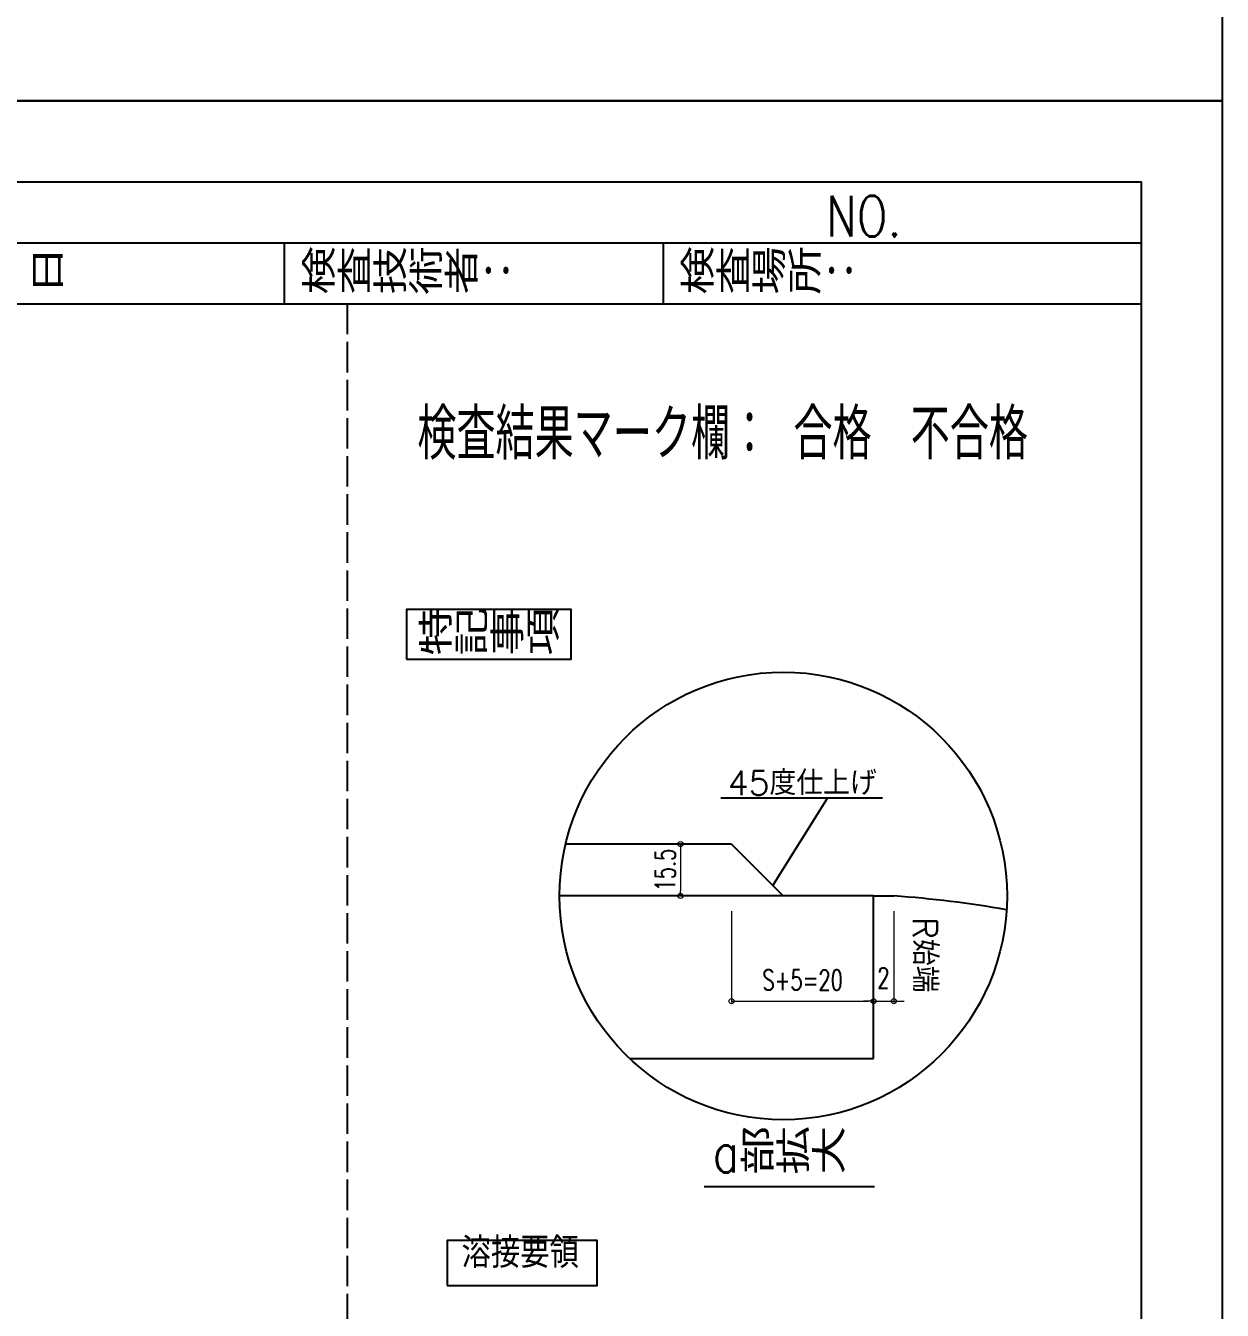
# Model space of a CAD drawing. Header units: millimetres. Extents: x -4568 to 36914, y -114 to 17788.
# Drawn here: x 13377 to 14556, y 11845 to 13110 of the extents above; entities that cross this region are included whole.
import ezdxf
from ezdxf.enums import TextEntityAlignment as Align

# ---------------------------------------------------------------- set-up
doc = ezdxf.new("R2010")
doc.units = ezdxf.units.MM
doc.header["$LTSCALE"] = 5
doc.linetypes.add('DASHED', pattern=[7.5, 6, -1.5])
doc.layers.get('0').update_dxf_attribs({"color": 255})
doc.layers.get('DEFPOINTS').update_dxf_attribs({"color": 255})
for name, color, linetype in [('LAYER6', 7, 'Continuous'), ('寸法', 4, 'Continuous'), ('溶接', 241, 'Continuous'), ('金物', 142, 'Continuous')]:
    doc.layers.add(name, color=color, linetype=linetype)
doc.styles.add('DLSTANDARD1', font='monotxt.shx', dxfattribs={"width": 0.6, "bigfont": 'extfont'})
doc.styles.add('KANJI', font='simplex.shx', dxfattribs={"width": 0.7, "bigfont": 'extfont2.shx'})
doc.styles.get("Standard").update_dxf_attribs({"font": 'simplex.shx', "width": 0.7, "height": 2.5, "bigfont": '@extfont2.shx'})
doc.styles.add('SUNPOU', font='simplex.shx', dxfattribs={"width": 0.7, "bigfont": 'extfont2.shx'})
doc.dimstyles.new('一般寸法-小さめ', dxfattribs={"dimscale": 10, "dimtxt": 2, "dimasz": 0.5, "dimexe": 0.125, "dimexo": 1.5, "dimgap": 0.5, "dimtad": 1, "dimtxsty": 'KANJI', "dimblk": 'ORIGIN', "dimcen": 0, "dimclrd": 256, "dimclre": 256, "dimclrt": 256, "dimadec": 0, "dimazin": 0, "dimtfac": 1, "dimtmove": 2, "dimatfit": 2, "dimfxl": 0, "dimtolj": 2, "dimlwd": 5, "dimlwe": 5, "dimarcsym": 0})

# ---------------------------------------------------------------- blocks, each defined once
blk = doc.blocks.new('_Origin')
at = {"color": 0, "linetype": 'ByBlock', "lineweight": -2}
blk.add_line((0, 0), (-1, 0), dxfattribs=at)
blk.add_circle((0, 0), 0.5, dxfattribs=at)
blk = doc.blocks.new('*D1161')
at = {"layer": 'DEFPOINTS', "color": 0, "ltscale": 4, "transparency": 16777216}
for p in [(14072.5, 12253.3), (14212.5, 12253.3), (14212.5, 12149.6)]:
    blk.add_point(p, dxfattribs=at)
at = {"layer": '寸法', "lineweight": 5, "ltscale": 4, "transparency": 16777216}
for p, q in [((14072.5, 12238.3), (14072.5, 12148.3)), ((14212.5, 12238.3), (14212.5, 12148.3)), ((14077.5, 12149.6), (14207.5, 12149.6))]:
    blk.add_line(p, q, dxfattribs=at)
at = {"layer": '寸法', "lineweight": 5, "ltscale": 4, "transparency": 16777216, "xscale": 5, "yscale": 5, "zscale": 5, "rotation": 180}
blk.add_blockref('_Origin', (14072.5, 12149.6), dxfattribs=at)
at = {"layer": '寸法', "lineweight": 5, "ltscale": 4, "transparency": 16777216, "xscale": 5, "yscale": 5, "zscale": 5}
blk.add_blockref('_Origin', (14212.5, 12149.6), dxfattribs=at)
at = {"layer": '寸法', "ltscale": 4, "transparency": 16777216, "insert": (14142.5, 12170.4), "char_height": 20, "attachment_point": 5, "style": 'KANJI'}
blk.add_mtext('\\A2;S+5=20', dxfattribs=at)
blk = doc.blocks.new('*D1162')
at = {"layer": 'DEFPOINTS', "color": 0, "ltscale": 4, "transparency": 16777216}
for p in [(14212.5, 12253.3), (14232.5, 12253.3), (14232.5, 12149.6)]:
    blk.add_point(p, dxfattribs=at)
at = {"layer": '寸法', "lineweight": 5, "ltscale": 4, "transparency": 16777216}
for p, q in [((14212.5, 12238.3), (14212.5, 12148.3)), ((14232.5, 12238.3), (14232.5, 12148.3)), ((14207.5, 12149.6), (14202.5, 12149.6)), ((14212.5, 12149.6), (14232.5, 12149.6)), ((14237.5, 12149.6), (14242.5, 12149.6))]:
    blk.add_line(p, q, dxfattribs=at)
at = {"layer": '寸法', "lineweight": 5, "ltscale": 4, "transparency": 16777216, "xscale": 5, "yscale": 5, "zscale": 5}
blk.add_blockref('_Origin', (14212.5, 12149.6), dxfattribs=at)
at = {"layer": '寸法', "lineweight": 5, "ltscale": 4, "transparency": 16777216, "xscale": 5, "yscale": 5, "zscale": 5, "rotation": 180}
blk.add_blockref('_Origin', (14232.5, 12149.6), dxfattribs=at)
at = {"layer": '寸法', "ltscale": 4, "transparency": 16777216, "insert": (14222.1, 12172.6), "char_height": 20, "attachment_point": 5, "style": 'KANJI'}
blk.add_mtext('\\A2;2', dxfattribs=at)
blk = doc.blocks.new('*D1184')
at = {"layer": 'DEFPOINTS', "color": 0, "linetype": 'Continuous', "transparency": 16777216}
for p in [(14072.5, 12304.3), (14022.1, 12253.3), (14072.5, 12253.3)]:
    blk.add_point(p, dxfattribs=at)
at = {"layer": '寸法', "linetype": 'Continuous', "lineweight": 5, "transparency": 16777216}
for p, q in [((14057.5, 12304.3), (14020.9, 12304.3)), ((14022.1, 12299.3), (14022.1, 12258.3)), ((14057.5, 12253.3), (14020.9, 12253.3))]:
    blk.add_line(p, q, dxfattribs=at)
at = {"layer": '寸法', "linetype": 'Continuous', "lineweight": 5, "transparency": 16777216, "xscale": 5, "yscale": 5, "zscale": 5}
for p, rotation in [((14022.1, 12304.3), 90), ((14022.1, 12253.3), 270)]:
    blk.add_blockref('_Origin', p, dxfattribs=dict(at, rotation=rotation))
at = {"layer": '寸法', "linetype": 'Continuous', "transparency": 16777216, "insert": (14007.1, 12278.8), "char_height": 20, "attachment_point": 5, "rotation": 90, "style": 'KANJI'}
blk.add_mtext('\\A2;15.5', dxfattribs=at)

msp = doc.modelspace()

# ---------------------------------------------------------------- linework, layer by layer
at = {"linetype": 'Continuous', "lineweight": -3}
for p, q in [((11272, 12896.38), (14476, 12896.38)), ((13632, 12836.38), (13632, 12896.38)), ((14005.301, 12836.38), (14005.301, 12896.38)), ((11272, 12836.38), (14476, 12836.38))]:
    msp.add_line(p, q, dxfattribs=at)
at = {"linetype": 'DASHED', "lineweight": -3}
msp.add_line((13693.799, 12836.38), (13693.799, 11360.38), dxfattribs=at)
at = {"linetype": 'Continuous', "lineweight": -3}
for points in [[(11192, 15412.38), (14556, 15412.38), (14556, 13036.38), (11192, 13036.38)], [(11192, 13036.38), (14556, 13036.38), (14556, 10660.38), (11192, 10660.38)], [(11272, 12956.38), (14476, 12956.38), (14476, 10740.38), (11272, 10740.38)]]:
    msp.add_lwpolyline(points, close=True, dxfattribs=at)
at = {"layer": '寸法', "ltscale": 4}
for p, q in [((14221.087, 12349.409), (14061.967, 12349.409)), ((14113.29, 12263.463), (14166.956, 12349.409))]:
    msp.add_line(p, q, dxfattribs=at)
at = {"layer": '寸法'}
msp.add_line((14045.396, 11967.033), (14213.396, 11967.033), dxfattribs=at)
at = {"layer": '寸法', "linetype": 'Continuous'}
for points in [[(13752.215, 12486.462), (13914.578, 12486.462), (13914.578, 12535.207), (13752.215, 12535.207)], [(13792.368, 11869.692), (13939.97, 11869.692), (13939.97, 11914.005), (13792.368, 11914.005)]]:
    msp.add_lwpolyline(points, close=True, dxfattribs=at)
msp.add_circle((14123.49, 12253.263), 220.401, dxfattribs=at)
at = {"layer": '溶接'}
msp.add_line((14072.49, 12304.263), (13909.071, 12304.263), dxfattribs=at)
at = {"layer": '溶接', "ltscale": 4}
msp.add_line((14072.49, 12304.263), (14123.49, 12253.263), dxfattribs=at)
at = {"layer": '金物', "color": 153}
for p, q in [((14212.49, 12253.263), (13903.09, 12253.263)), ((14212.49, 12093.263), (14212.49, 12253.263)), ((13971.91, 12093.263), (14212.49, 12093.263))]:
    msp.add_line(p, q, dxfattribs=at)
at = {"layer": '金物', "color": 153, "ltscale": 5}
msp.add_line((14212.49, 12253.263), (14232.49, 12253.263), dxfattribs=at)
at = {"layer": '金物', "color": 153, "ltscale": 4}
msp.add_arc((14154.591, 11156.025), 1100, 80.112723, 85.939059, dxfattribs=at)

# ---------------------------------------------------------------- texts
at = {"color": 0, "linetype": 'Continuous', "ltscale": 6, "style": 'DLSTANDARD1', "width": 0.875}
msp.add_text('溶接要領', height=30, dxfattribs=at).set_placement((13806.567, 11877.972), align=Align.BOTTOM_LEFT)
at = {"layer": 'LAYER6', "color": 0, "linetype": 'Continuous', "lineweight": -3, "width": 0.8}
for s, p in [('NO.', (14165.789, 12902.589)), ('検査技術者：', (13647.744, 12847.306)), ('検査場所：', (14021.044, 12847.306)), ('日付\u3000\u3000\u3000年\u3000\u3000月\u3000\u3000日', (12993.219, 12847.306)), ('特記事項', (13763.011, 12491.813)), ('a部拡大', (14053.95, 11980.809))]:
    msp.add_text(s, height=40, dxfattribs=at).set_placement(p)
at = {"layer": 'LAYER6', "color": 0, "linetype": 'Continuous', "lineweight": -3, "style": 'SUNPOU', "width": 0.7}
msp.add_text('検査結果マーク欄： 合格\u3000不合格', height=50, dxfattribs=at).set_placement((13763.011, 12683.176))
at = {"layer": '寸法', "ltscale": 4, "style": 'SUNPOU'}
msp.add_text('45度仕上げ', height=24, dxfattribs=at).set_placement((14215.51, 12364.62), align=Align.MIDDLE_RIGHT)
msp.add_text('R始端', height=24, rotation=270, dxfattribs=at).set_placement((14251.186, 12232.544))

# ---------------------------------------------------------------- dimensions: what is measured, and where the dimension line sits
at = {"layer": '寸法', "linetype": 'Continuous'}
dim = msp.add_linear_dim(base=(14022.114, 12253.263), p1=(14072.49, 12304.263), p2=(14072.49, 12253.263), angle=90, text='15.5', dimstyle='一般寸法-小さめ', dxfattribs=at)
dim.commit()
dim.dimension.update_dxf_attribs({"geometry": '*D1184', "text_midpoint": (14007.114, 12278.763)})
at = {"layer": '寸法', "ltscale": 4}
dim = msp.add_linear_dim(base=(14212.49, 12149.574), p1=(14072.49, 12253.263), p2=(14212.49, 12253.263), text='S+5=20', dimstyle='一般寸法-小さめ', override={"dimlfac": 0.1}, dxfattribs=at)
dim.commit()
dim.dimension.update_dxf_attribs({"geometry": '*D1161', "text_midpoint": (14142.49, 12170.388), "dimtype": 160})
dim = msp.add_linear_dim(base=(14232.49, 12149.574), p1=(14212.49, 12253.263), p2=(14232.49, 12253.263), dimstyle='一般寸法-小さめ', override={"dimlfac": 0.1}, dxfattribs=at)
dim.commit()
dim.dimension.update_dxf_attribs({"geometry": '*D1162', "text_midpoint": (14222.112, 12172.586), "dimtype": 160})

doc.saveas('drawing.dxf')
